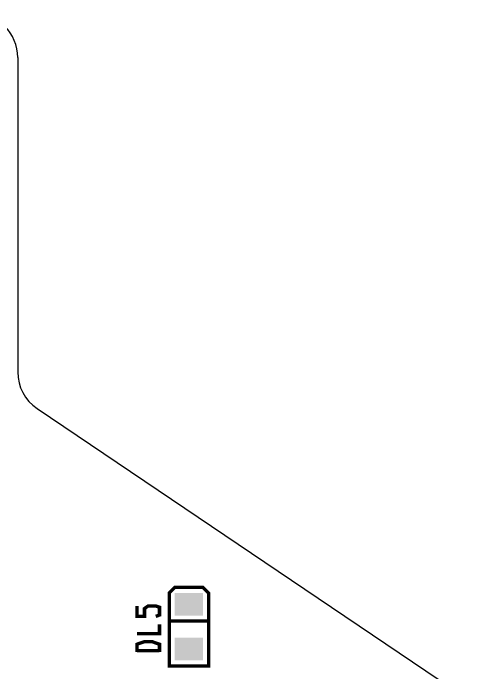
# Model space of a CAD drawing. Extents: x -72 to 72, y -78 to 50.
# Drawn here: x 23.8 to 45.28, y 20.14 to 50 of the extents above; entities that cross this region are included whole.
import ezdxf

# ---------------------------------------------------------------- set-up
doc = ezdxf.new("R2010")
doc.units = 0
doc.header["$MEASUREMENT"] = 0
doc.layers.get('0').update_dxf_attribs({"linetype": 'CONTINUOUS'})
for name, color, linetype in [('22-303-0_DRD', 7, 'CONTINUOUS'), ('22-303-0_SMT', 254, 'CONTINUOUS'), ('22-303-0_SST', 1, 'CONTINUOUS')]:
    doc.layers.add(name, color=color, linetype=linetype)

# ---------------------------------------------------------------- blocks, each defined once
blk = doc.blocks.new('RECTANGLE_1')
blk.add_solid([(0.63627, 0.51308), (0.63627, -0.51308), (-0.63627, 0.51308), (-0.63627, -0.51308)])

msp = doc.modelspace()

# ---------------------------------------------------------------- linework, layer by layer
at = {"layer": '22-303-0_DRD'}
for p, q in [((24.00046, 48.00092), (24.00046, 33.75914)), ((24.88184, 32.10052), (45.28058, 18.34134))]:
    msp.add_line(p, q, dxfattribs=at)
for centre, radius, start, end in [((21.99894012856392, 48.00092012856391), 2.001519871436088, 359.999996319712, 90.00000368028809), ((25.999441321077, 33.75913778114992), 1.998981321078232, 179.9999364022347, 236.0273377491053)]:
    msp.add_arc(centre, radius, start, end, dxfattribs=at)
at = {"layer": '22-303-0_SST', "const_width": 0.1524}
for points in [[(31.115, 24.003), (32.385, 24.003), (32.639, 23.749), (32.639, 20.447), (30.861, 20.447), (30.861, 23.749), (31.115, 24.003)], [(30.24886, 22.68982), (30.41904, 22.75078), (30.41904, 23.10638), (30.24886, 23.1648), (29.91104, 23.1648), (29.74086, 23.04542), (29.74086, 22.68982), (29.40304, 22.68982), (29.40304, 23.1648)], [(30.41904, 22.3266), (30.41904, 21.91258), (29.40304, 21.91258)], [(30.861, 22.479), (32.639, 22.479)], [(30.41904, 21.07438), (30.41904, 21.42998), (30.07868, 21.54682), (29.74086, 21.54682), (29.40304, 21.42998), (29.40304, 21.07438)], [(30.41904, 21.1328), (29.40304, 21.1328)]]:
    msp.add_lwpolyline(points, dxfattribs=at)

# ---------------------------------------------------------------- block references
at = {"layer": '22-303-0_SMT'}
for p in [(31.75, 23.241), (31.75, 21.209)]:
    msp.add_blockref('RECTANGLE_1', p, dxfattribs=at)

doc.saveas('drawing.dxf')
